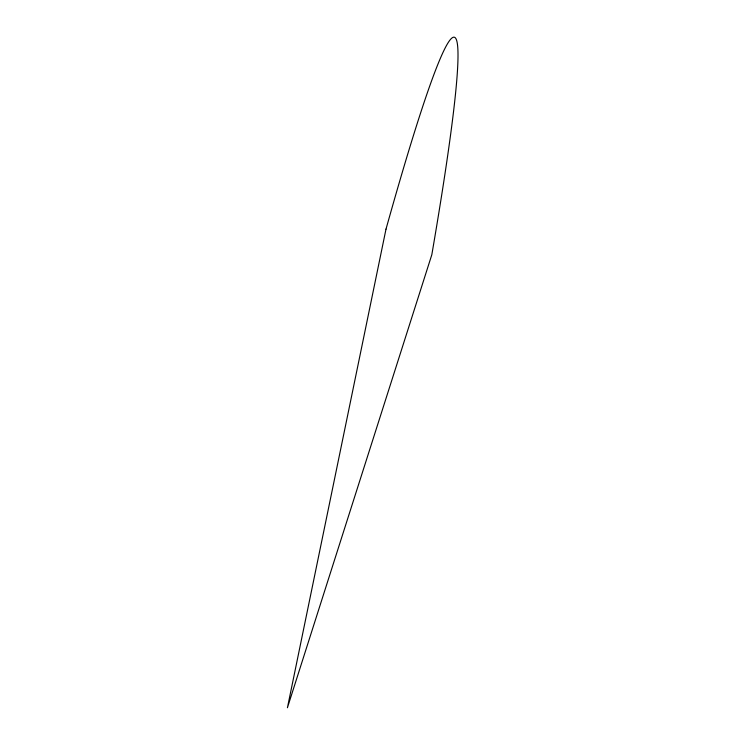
<?xml version="1.0" encoding="UTF-8"?>
<svg xmlns="http://www.w3.org/2000/svg" width="745" height="745" viewBox="0 0 745 745"><rect width="100%" height="100%" fill="white"/><g stroke="black" fill="none" stroke-linecap="round" stroke-linejoin="round"><path stroke-width="1.12" d="M386.003 229.125L287.421 707.75L431.821 254.715A827.388 37.809 -77.4 0 0 386.003 229.125"/></g></svg>
